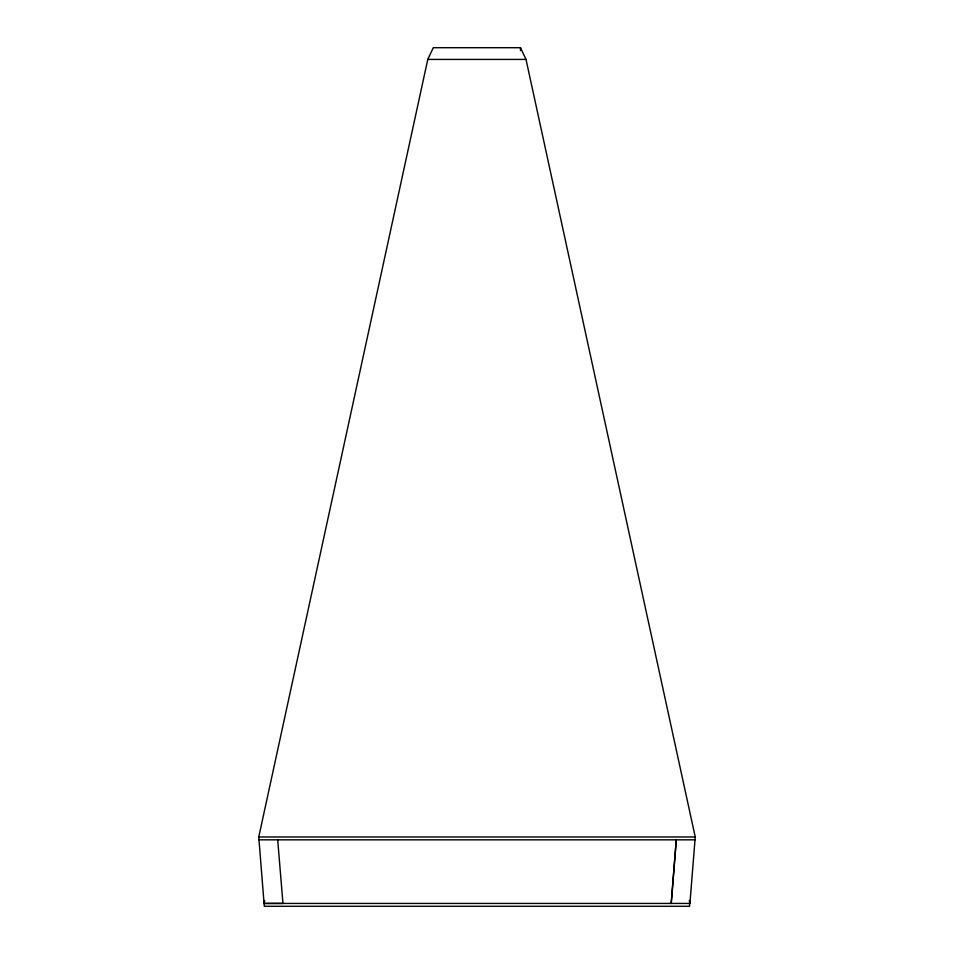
<?xml version="1.0" encoding="UTF-8"?>
<svg xmlns="http://www.w3.org/2000/svg" width="954" height="954" viewBox="0 0 954 954"><rect width="100%" height="100%" fill="white"/><g stroke="black" fill="none" stroke-linecap="round" stroke-linejoin="round"><path stroke-width="1.43" d="M264.699 900.528L264.067 903.438L689.921 903.438L695.239 836.968L526.012 59.422L520.49 47.7L433.295 47.7L427.774 59.422L258.761 836.968L264.294 906.3L689.492 906.3L689.73 903.438M427.774 59.422L526.012 59.422M258.761 836.968L695.239 836.968M258.987 839.83L695.001 839.83M264.067 903.438L282.956 903.426L277.697 839.83M689.289 900.528L689.921 903.438M520.49 47.7L520.49 50.645M676.291 839.83L671.211 903.438L676.291 839.83"/></g></svg>
